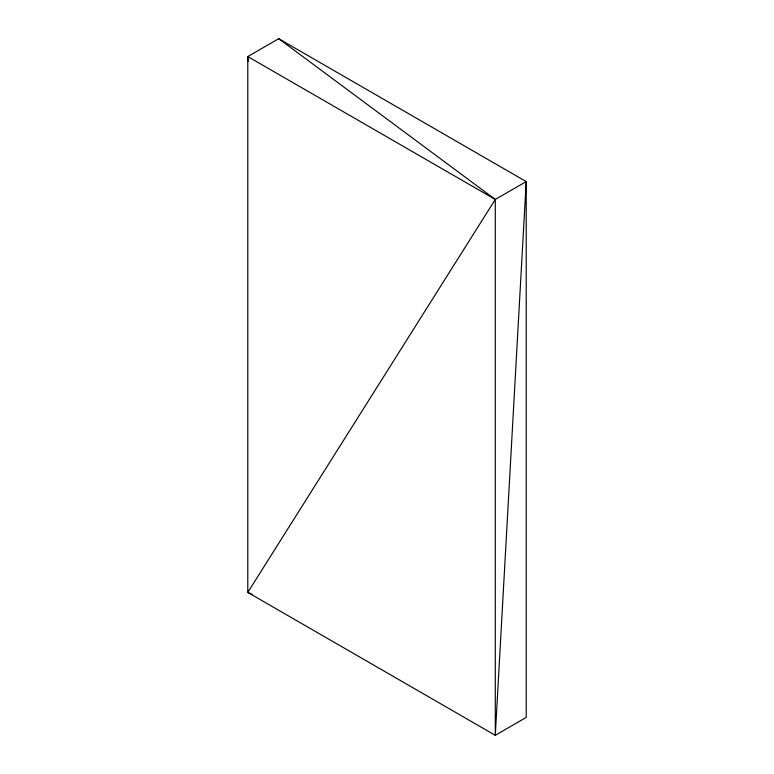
<?xml version="1.0" encoding="UTF-8"?>
<svg xmlns="http://www.w3.org/2000/svg" width="774" height="774" viewBox="0 0 774 774"><rect width="100%" height="100%" fill="white"/><g stroke="black" fill="none" stroke-linecap="round" stroke-linejoin="round"><path stroke-width="1.16" d="M278.717 38.7L495.283 199.45L495.283 735.3L526.214 181.59L495.283 199.45L247.786 592.41L495.283 735.3L526.214 717.44L526.214 181.59L278.717 38.7L247.786 56.56L247.786 592.41L252.189 594.384M495.283 199.45L247.786 56.56L248.067 61.378"/></g></svg>
